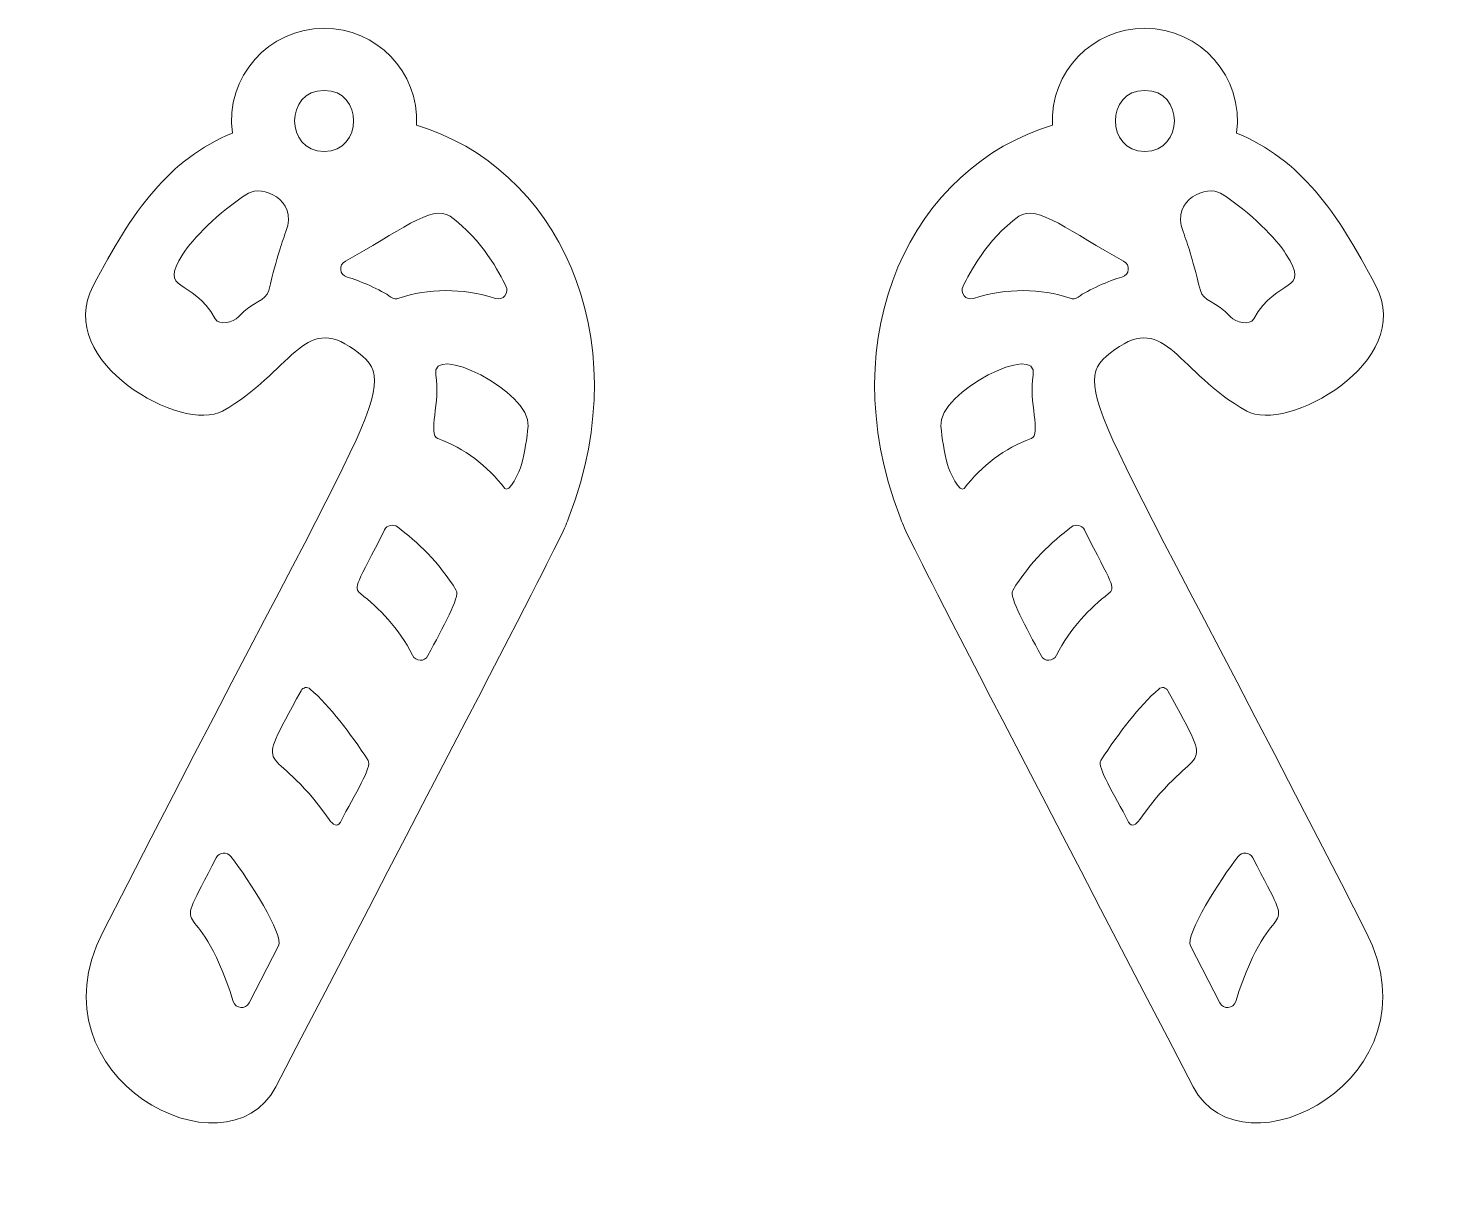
# Model space of a CAD drawing. Header units: inches. Extents: x 0.72 to 3.29, y -0.1 to 2.
import ezdxf

# ---------------------------------------------------------------- set-up
doc = ezdxf.new("R2010")
doc.units = ezdxf.units.IN
doc.header["$MEASUREMENT"] = 0
doc.layers.add('_U+0421_U+043B_U+043E_U+0439 1', color=7, linetype='Continuous')

msp = doc.modelspace()

# ---------------------------------------------------------------- linework, layer by layer
at = {"layer": '_U+0421_U+043B_U+043E_U+0439 1', "color": 12, "lineweight": 9, "true_color": 0xe30613}
for points, knots in [([(0.8517, 0.3521), (0.7162, 0.0865), (1.0776, -0.0999), (1.1665, 0.0709), (1.6754, 1.0492), (1.6859, 1.0712), (1.6998, 1.1073), (1.8282, 1.4435), (1.6739, 1.7459), (1.4226, 1.8204), (1.4273, 1.9186), (1.3491, 1.997), (1.2544, 1.997), (1.154, 1.997), (1.0739, 1.909), (1.0875, 1.8061), (0.9726, 1.7595), (0.9051, 1.6641), (0.8343, 1.5283), (0.7614, 1.3886), (0.9984, 1.2593), (1.0693, 1.3006), (1.1953, 1.3706), (1.2158, 1.48), (1.309, 1.4123), (1.4005, 1.3458), (1.3498, 1.3292), (0.8517, 0.3521)], [0, 0, 0, 0, 1, 1, 1, 2, 2, 2, 3, 3, 3, 4, 4, 4, 5, 5, 5, 6, 6, 6, 7, 7, 7, 8, 8, 8, 9, 9, 9, 9]), ([(2.6927, 1.4123), (2.7859, 1.48), (2.8065, 1.3706), (2.9325, 1.3006), (3.0033, 1.2593), (3.2403, 1.3886), (3.1674, 1.5283), (3.0966, 1.6641), (3.0292, 1.7595), (2.9142, 1.8061), (2.9278, 1.909), (2.8477, 1.997), (2.7473, 1.997), (2.6527, 1.997), (2.5745, 1.9186), (2.5792, 1.8204), (2.3278, 1.7459), (2.1735, 1.4436), (2.302, 1.1073), (2.3158, 1.0712), (2.3263, 1.0492), (2.8352, 0.0709), (2.9241, -0.0999), (3.2855, 0.0865), (3.1501, 0.3521), (2.6519, 1.3292), (2.6012, 1.3458), (2.6927, 1.4123)], [0, 0, 0, 0, 1, 1, 1, 2, 2, 2, 3, 3, 3, 4, 4, 4, 5, 5, 5, 6, 6, 6, 7, 7, 7, 8, 8, 8, 9, 9, 9, 9]), ([(1.2544, 1.7729), (1.1829, 1.7729), (1.1828, 1.884), (1.2544, 1.884), (1.3259, 1.884), (1.326, 1.7729), (1.2544, 1.7729)], [0, 0, 0, 0, 1, 1, 1, 2, 2, 2, 2]), ([(2.7473, 1.884), (2.8189, 1.884), (2.8188, 1.7729), (2.7473, 1.7729), (2.6757, 1.7729), (2.6758, 1.884), (2.7473, 1.884)], [0, 0, 0, 0, 1, 1, 1, 2, 2, 2, 2]), ([(1.185, 1.6271), (1.1749, 1.5998), (1.1707, 1.5872), (1.1536, 1.5199), (1.1486, 1.5003), (1.1246, 1.5005), (1.0987, 1.4719), (1.0893, 1.4615), (1.0632, 1.4559), (1.0564, 1.4681), (1.0136, 1.5456), (0.952, 1.5144), (0.9977, 1.5862), (1.0148, 1.6131), (1.0606, 1.6617), (1.1166, 1.6967), (1.1399, 1.7113), (1.2074, 1.6876), (1.185, 1.6271)], [0, 0, 0, 0, 1, 1, 1, 2, 2, 2, 3, 3, 3, 4, 4, 4, 5, 5, 5, 6, 6, 6, 6]), ([(2.8851, 1.6967), (2.9411, 1.6617), (2.9869, 1.6131), (3.004, 1.5862), (3.0498, 1.5144), (2.9881, 1.5456), (2.9453, 1.4681), (2.9386, 1.4559), (2.9124, 1.4615), (2.903, 1.4719), (2.8771, 1.5005), (2.8531, 1.5003), (2.8482, 1.5199), (2.8311, 1.5871), (2.8268, 1.5998), (2.8167, 1.6271), (2.7943, 1.6876), (2.8618, 1.7113), (2.8851, 1.6967)], [0, 0, 0, 0, 1, 1, 1, 2, 2, 2, 3, 3, 3, 4, 4, 4, 5, 5, 5, 6, 6, 6, 6]), ([(1.5662, 1.5055), (1.5048, 1.5247), (1.4442, 1.5241), (1.3904, 1.5056), (1.3854, 1.5038), (1.38, 1.5048), (1.3758, 1.5079), (1.3582, 1.5211), (1.3183, 1.5379), (1.2961, 1.5443), (1.2822, 1.5482), (1.2803, 1.5667), (1.2931, 1.5735), (1.388, 1.6243), (1.4512, 1.6785), (1.4836, 1.6548), (1.5439, 1.6106), (1.5726, 1.552), (1.5852, 1.528), (1.5918, 1.5153), (1.5799, 1.5012), (1.5662, 1.5055)], [0, 0, 0, 0, 1, 1, 1, 2, 2, 2, 3, 3, 3, 4, 4, 4, 5, 5, 5, 6, 6, 6, 7, 7, 7, 7]), ([(2.4166, 1.528), (2.4292, 1.552), (2.4578, 1.6106), (2.5181, 1.6548), (2.5505, 1.6785), (2.6137, 1.6244), (2.7087, 1.5735), (2.7214, 1.5667), (2.7195, 1.5482), (2.7056, 1.5443), (2.6834, 1.5379), (2.6435, 1.5211), (2.6259, 1.5079), (2.6217, 1.5048), (2.6164, 1.5038), (2.6114, 1.5056), (2.5575, 1.5241), (2.497, 1.5247), (2.4355, 1.5055), (2.4218, 1.5012), (2.4099, 1.5153), (2.4166, 1.528)], [0, 0, 0, 0, 1, 1, 1, 2, 2, 2, 3, 3, 3, 4, 4, 4, 5, 5, 5, 6, 6, 6, 7, 7, 7, 7]), ([(1.461, 1.2506), (1.4422, 1.2575), (1.4665, 1.3188), (1.4576, 1.366), (1.446, 1.427), (1.6309, 1.3364), (1.6254, 1.273), (1.6234, 1.2501), (1.6194, 1.2268), (1.6134, 1.2034), (1.6101, 1.1905), (1.591, 1.1492), (1.5829, 1.1598), (1.5513, 1.2013), (1.5098, 1.2325), (1.461, 1.2506)], [0, 0, 0, 0, 1, 1, 1, 2, 2, 2, 3, 3, 3, 4, 4, 4, 5, 5, 5, 5]), ([(2.4188, 1.1598), (2.4107, 1.1492), (2.3916, 1.1905), (2.3883, 1.2034), (2.3823, 1.2268), (2.3783, 1.2501), (2.3763, 1.273), (2.3708, 1.3364), (2.5557, 1.427), (2.5442, 1.366), (2.5352, 1.3188), (2.5595, 1.2576), (2.5407, 1.2506), (2.492, 1.2325), (2.4504, 1.2013), (2.4188, 1.1598)], [0, 0, 0, 0, 1, 1, 1, 2, 2, 2, 3, 3, 3, 4, 4, 4, 5, 5, 5, 5]), ([(1.3204, 0.9684), (1.3064, 0.9794), (1.315, 0.9863), (1.3643, 1.0842), (1.3688, 1.0929), (1.3799, 1.0955), (1.3878, 1.0897), (1.4239, 1.0632), (1.4635, 1.0252), (1.4948, 0.9743), (1.5021, 0.9624), (1.4698, 0.9069), (1.4433, 0.8555), (1.4373, 0.8438), (1.4208, 0.8444), (1.415, 0.8562), (1.3905, 0.906), (1.3541, 0.9422), (1.3204, 0.9684)], [0, 0, 0, 0, 1, 1, 1, 2, 2, 2, 3, 3, 3, 4, 4, 4, 5, 5, 5, 6, 6, 6, 6]), ([(2.5867, 0.8561), (2.5809, 0.8443), (2.5644, 0.8438), (2.5584, 0.8555), (2.5319, 0.9069), (2.4996, 0.9624), (2.5069, 0.9743), (2.5382, 1.0252), (2.5778, 1.0632), (2.6139, 1.0897), (2.6218, 1.0955), (2.6329, 1.0929), (2.6374, 1.0842), (2.6867, 0.9863), (2.6953, 0.9793), (2.6813, 0.9684), (2.6476, 0.9422), (2.6112, 0.906), (2.5867, 0.8561)], [0, 0, 0, 0, 1, 1, 1, 2, 2, 2, 3, 3, 3, 4, 4, 4, 5, 5, 5, 6, 6, 6, 6]), ([(1.2125, 0.7917), (1.2158, 0.7978), (1.2239, 0.7994), (1.2292, 0.7947), (1.2651, 0.7629), (1.3014, 0.7154), (1.3344, 0.6649), (1.3423, 0.6528), (1.3104, 0.604), (1.2839, 0.5527), (1.2785, 0.5422), (1.2705, 0.5476), (1.2637, 0.5573), (1.1562, 0.7106), (1.1217, 0.6231), (1.2125, 0.7917)], [0, 0, 0, 0, 1, 1, 1, 2, 2, 2, 3, 3, 3, 4, 4, 4, 5, 5, 5, 5]), ([(2.738, 0.5573), (2.7312, 0.5476), (2.7232, 0.5422), (2.7178, 0.5527), (2.6913, 0.604), (2.6594, 0.6528), (2.6673, 0.6649), (2.7003, 0.7154), (2.7366, 0.7629), (2.7725, 0.7947), (2.7778, 0.7994), (2.7859, 0.7978), (2.7892, 0.7916), (2.88, 0.6231), (2.8455, 0.7106), (2.738, 0.5573)], [0, 0, 0, 0, 1, 1, 1, 2, 2, 2, 3, 3, 3, 4, 4, 4, 5, 5, 5, 5]), ([(1.0583, 0.4875), (1.0636, 0.4979), (1.0777, 0.4991), (1.0849, 0.4899), (1.1169, 0.4487), (1.1818, 0.3474), (1.1714, 0.3273), (1.1714, 0.3273), (1.1182, 0.2237), (1.1182, 0.2237), (1.1117, 0.2111), (1.0934, 0.2129), (1.0891, 0.2265), (1.0201, 0.445), (0.9704, 0.3171), (1.0583, 0.4875)], [0, 0, 0, 0, 1, 1, 1, 2, 2, 2, 3, 3, 3, 4, 4, 4, 5, 5, 5, 5]), ([(2.9126, 0.2265), (2.9083, 0.2129), (2.89, 0.2111), (2.8835, 0.2237), (2.8835, 0.2237), (2.8303, 0.3273), (2.8303, 0.3273), (2.8199, 0.3474), (2.8848, 0.4487), (2.9168, 0.4899), (2.924, 0.4991), (2.9381, 0.4979), (2.9435, 0.4875), (3.0313, 0.3171), (2.9816, 0.445), (2.9126, 0.2265)], [0, 0, 0, 0, 1, 1, 1, 2, 2, 2, 3, 3, 3, 4, 4, 4, 5, 5, 5, 5])]:
    msp.add_open_spline(points, degree=3, knots=knots, dxfattribs=at)

doc.saveas('drawing.dxf')
